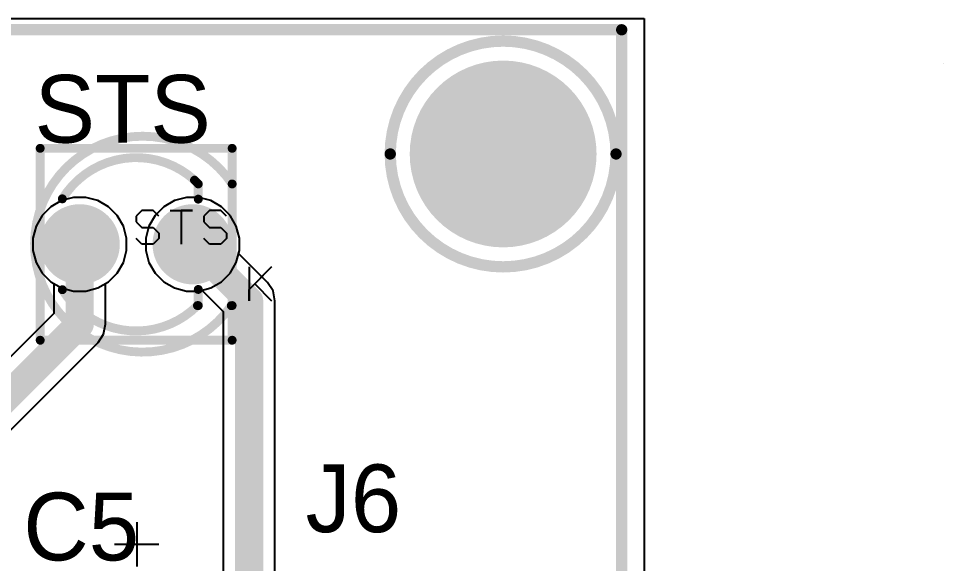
# Model space of a CAD drawing. Header units: millimetres. Extents: x 1.79 to 6.42, y 2.45 to 4.75.
# Drawn here: x 5.596 to 6.415, y 4.267 to 4.75 of the extents above; entities that cross this region are included whole.
import ezdxf

# ---------------------------------------------------------------- set-up
doc = ezdxf.new("R2010")
doc.units = ezdxf.units.MM
doc.header["$MEASUREMENT"] = 0
for name, color, linetype in [('BottomLayer', 5, 'Continuous'), ('BottomSolder', 6, 'Continuous'), ('Mechanical13', 56, 'Continuous'), ('Mechanical15', 56, 'Continuous'), ('MultiLayer', 9, 'Continuous'), ('PadHoleLayer', 156, 'Continuous'), ('TopLayer', 1, 'Continuous'), ('TopOverlay', 2, 'Continuous'), ('TopSolder', 216, 'Continuous')]:
    doc.layers.add(name, color=color, linetype=linetype)

# ---------------------------------------------------------------- blocks, each defined once
blk = doc.blocks.new('T____3___30')
at = {"layer": 'BottomLayer', "const_width": 0.0315}
for points in [[(-0.06575, 0, 1), (-0.03425, 0, 1)], [(0.03425, 0, 1), (0.06575, 0, 1)]]:
    blk.add_lwpolyline(points, format="xyb", close=True, dxfattribs=at)
at = {"layer": 'BottomSolder', "const_width": 0.0355}
for points in [[(-0.06775, 0, 1), (-0.03225, 0, 1)], [(0.03225, 0, 1), (0.06775, 0, 1)]]:
    blk.add_lwpolyline(points, format="xyb", close=True, dxfattribs=at)
at = {"layer": 'Mechanical13', "const_width": 0.00787}
for points in [[(-0.085, 0.085), (0.085, 0.085)], [(-0.085, -0.085), (-0.085, 0.085)], [(0.085, -0.085), (0.085, 0.085)], [(-0.085, -0.085), (0.085, -0.085)]]:
    blk.add_lwpolyline(points, dxfattribs=at)
at = {"layer": 'Mechanical13', "const_width": 0.00394}
for points in [[(-0.08697, 0.085, 1), (-0.08303, 0.085, 1)], [(-0.08697, 0.085, 1), (-0.08303, 0.085, 1)], [(0.08303, 0.085, 1), (0.08697, 0.085, 1)], [(0.08303, 0.085, 1), (0.08697, 0.085, 1)], [(-0.08697, -0.085, 1), (-0.08303, -0.085, 1)], [(-0.08697, -0.085, 1), (-0.08303, -0.085, 1)], [(0.08303, -0.085, 1), (0.08697, -0.085, 1)], [(0.08303, -0.085, 1), (0.08697, -0.085, 1)]]:
    blk.add_lwpolyline(points, format="xyb", close=True, dxfattribs=at)
at = {"layer": 'Mechanical15'}
for p, q in [((0.005, 0.02999), (0, 0.02499)), ((0, 0.02499), (0, 0.01999)), ((0.015, 0.02999), (0.005, 0.02999)), ((0.01999, 0.02499), (0.015, 0.02999)), ((0.02999, 0.02999), (0.04998, 0.02999)), ((0.04998, 0.02999), (0.03999, 0.02999)), ((0.03999, 0.02999), (0.03999, 0)), ((0.06498, 0.02999), (0.05998, 0.02499)), ((0.05998, 0.02499), (0.05998, 0.01999)), ((0.07498, 0.02999), (0.06498, 0.02999)), ((0.07997, 0.02499), (0.07498, 0.02999)), ((0, 0.01999), (0.005, 0.015)), ((0.05998, 0.01999), (0.06498, 0.015)), ((0.005, 0.015), (0.015, 0.015)), ((0.015, 0.015), (0.01999, 0.01)), ((0.01999, 0.01), (0.01999, 0.005)), ((0.06498, 0.015), (0.07498, 0.015)), ((0.07498, 0.015), (0.07997, 0.01)), ((0.07997, 0.01), (0.07997, 0.005)), ((0.005, 0), (0, 0.005)), ((0.015, 0), (0.005, 0)), ((0.01999, 0.005), (0.015, 0)), ((0.06498, 0), (0.05998, 0.005)), ((0.07498, 0), (0.06498, 0)), ((0.07997, 0.005), (0.07498, 0)), ((0.1, -0.02001), (0.1, -0.05)), ((0.1, -0.04), (0.11999, -0.02001)), ((0.11999, -0.02001), (0.105, -0.035)), ((0.1, -0.05), (0.1, -0.04)), ((0.105, -0.035), (0.11999, -0.05))]:
    blk.add_line(p, q, dxfattribs=at)
at = {"layer": 'Mechanical15', "const_width": 0.00787}
blk.add_lwpolyline([(0.08423, -0.05434, -3.239871), (0.085, 0.05345)], format="xyb", dxfattribs=at)
blk.add_lwpolyline([(0.085, -0.05429), (0.085, 0.05345)], dxfattribs=at)
at = {"layer": 'Mechanical15', "const_width": 0.00394}
for points in [[(0.08303, 0.05345, 1), (0.08697, 0.05345, 1)], [(0.08303, 0.05345, 1), (0.08697, 0.05345, 1)], [(0.08226, -0.05434, 1), (0.0862, -0.05434, 1)], [(0.08303, -0.05429, 1), (0.08697, -0.05429, 1)]]:
    blk.add_lwpolyline(points, format="xyb", close=True, dxfattribs=at)
at = {"layer": 'MultiLayer', "const_width": 0.0315}
for points in [[(-0.06575, 0, 1), (-0.03425, 0, 1)], [(0.03425, 0, 1), (0.06575, 0, 1)]]:
    blk.add_lwpolyline(points, format="xyb", close=True, dxfattribs=at)
at = {"layer": 'PadHoleLayer', "const_width": 0.01969}
for points in [[(-0.05984, 0, 1), (-0.04016, 0, 1)], [(0.04016, 0, 1), (0.05984, 0, 1)]]:
    blk.add_lwpolyline(points, format="xyb", close=True, dxfattribs=at)
at = {"layer": 'TopLayer', "const_width": 0.0315}
for points in [[(-0.06575, 0, 1), (-0.03425, 0, 1)], [(0.03425, 0, 1), (0.06575, 0, 1)]]:
    blk.add_lwpolyline(points, format="xyb", close=True, dxfattribs=at)
at = {"layer": 'TopOverlay'}
for p, q in [((0.1, -0.02001), (0.1, -0.05)), ((0.1, -0.04), (0.11999, -0.02001)), ((0.11999, -0.02001), (0.105, -0.035)), ((0.1, -0.05), (0.1, -0.04)), ((0.105, -0.035), (0.11999, -0.05))]:
    blk.add_line(p, q, dxfattribs=at)
at = {"layer": 'TopOverlay', "const_width": 0.00787}
for points in [[(-0.06538, 0.04024, -0.469851), (0.05164, 0.05681)], [(0.05429, -0.05429, -0.484456), (-0.06538, -0.04024)]]:
    blk.add_lwpolyline(points, format="xyb", dxfattribs=at)
for points in [[(0.05164, 0.05681), (0.055, 0.05345)], [(0.055, 0.04), (0.055, 0.05345)], [(0.055, -0.05429), (0.055, -0.04)]]:
    blk.add_lwpolyline(points, dxfattribs=at)
at = {"layer": 'TopOverlay', "const_width": 0.00394}
for points in [[(0.04967, 0.05681, 1), (0.05361, 0.05681, 1)], [(0.04967, 0.05681, 1), (0.05361, 0.05681, 1)], [(0.05303, 0.05345, 1), (0.05697, 0.05345, 1)], [(0.05303, 0.05345, 1), (0.05697, 0.05345, 1)], [(-0.06735, 0.04024, 1), (-0.06341, 0.04024, 1)], [(0.05303, 0.04, 1), (0.05697, 0.04, 1)], [(-0.06735, -0.04024, 1), (-0.06341, -0.04024, 1)], [(0.05303, -0.04, 1), (0.05697, -0.04, 1)], [(0.05232, -0.05429, 1), (0.05625, -0.05429, 1)], [(0.05303, -0.05429, 1), (0.05697, -0.05429, 1)]]:
    blk.add_lwpolyline(points, format="xyb", close=True, dxfattribs=at)
at = {"layer": 'TopSolder', "const_width": 0.0355}
for points in [[(-0.06775, 0, 1), (-0.03225, 0, 1)], [(0.03225, 0, 1), (0.06775, 0, 1)]]:
    blk.add_lwpolyline(points, format="xyb", close=True, dxfattribs=at)
blk = doc.blocks.new('CAPPR55_200_1100X500X1200_50')
at = {"layer": 'BottomLayer', "const_width": 0.02559}
blk.add_lwpolyline([(0.02657, 0, 1), (0.05217, 0, 1)], format="xyb", close=True, dxfattribs=at)
at = {"layer": 'BottomLayer'}
blk.add_solid([(-0.06496, -0.02559), (-0.01378, -0.02559), (-0.06496, 0.02559), (-0.01378, 0.02559)], dxfattribs=at)
at = {"layer": 'BottomSolder', "const_width": 0.02959}
blk.add_lwpolyline([(0.02457, 0, 1), (0.05417, 0, 1)], format="xyb", close=True, dxfattribs=at)
at = {"layer": 'BottomSolder'}
blk.add_solid([(-0.06896, -0.02959), (-0.00978, -0.02959), (-0.06896, 0.02959), (-0.00978, 0.02959)], dxfattribs=at)
at = {"layer": 'Mechanical13'}
for points, const_width in [([(0.09843, 0, 1), (-0.09843, 0, 1)], 0.00394), ([(-0.09941, 0, 1), (-0.09744, 0, 1)], 0.00197), ([(0.09744, 0, 1), (0.09941, 0, 1)], 0.00197)]:
    blk.add_lwpolyline(points, format="xyb", close=True, dxfattribs=dict(at, const_width=const_width))
at = {"layer": 'Mechanical15'}
for points, const_width in [([(0.10236, 0, 1), (-0.10236, 0, 1)], 0.00197), ([(-0.00098, 0.01969, 1), (0.00098, 0.01969, 1)], 0.00197), ([(-0.10285, 0, 1), (-0.10187, 0, 1)], 0.000984), ([(-0.02067, 0, 1), (-0.0187, 0, 1)], 0.00197), ([(0.0187, 0, 1), (0.02067, 0, 1)], 0.00197), ([(0.10187, 0, 1), (0.10285, 0, 1)], 0.000984), ([(-0.00098, -0.01968, 1), (0.00098, -0.01968, 1)], 0.00197)]:
    blk.add_lwpolyline(points, format="xyb", close=True, dxfattribs=dict(at, const_width=const_width))
at = {"layer": 'Mechanical15', "const_width": 0.00394}
for points in [[(0, -0.01968), (0, 0.01969)], [(0.01968, 0), (-0.01969, 0)]]:
    blk.add_lwpolyline(points, dxfattribs=at)
at = {"layer": 'MultiLayer', "const_width": 0.02559}
blk.add_lwpolyline([(0.02657, 0, 1), (0.05217, 0, 1)], format="xyb", close=True, dxfattribs=at)
at = {"layer": 'MultiLayer'}
blk.add_solid([(-0.06496, -0.02559), (-0.01378, -0.02559), (-0.06496, 0.02559), (-0.01378, 0.02559)], dxfattribs=at)
at = {"layer": 'PadHoleLayer', "const_width": 0.01575}
for points in [[(-0.04724, 0, 1), (-0.0315, 0, 1)], [(0.0315, 0, 1), (0.04724, 0, 1)]]:
    blk.add_lwpolyline(points, format="xyb", close=True, dxfattribs=at)
at = {"layer": 'TopLayer', "const_width": 0.02559}
blk.add_lwpolyline([(0.02657, 0, 1), (0.05217, 0, 1)], format="xyb", close=True, dxfattribs=at)
at = {"layer": 'TopLayer'}
blk.add_solid([(-0.06496, -0.02559), (-0.01378, -0.02559), (-0.06496, 0.02559), (-0.01378, 0.02559)], dxfattribs=at)
at = {"layer": 'TopOverlay'}
for p, q in [((-0.13418, 0.02018), (-0.13418, -0.01918)), ((-0.15386, 0.0005), (-0.1145, 0.0005))]:
    blk.add_line(p, q, dxfattribs=at)
for points, const_width in [([(0.09843, 0, 1), (-0.09843, 0, 1)], 0.00787), ([(-0.10039, 0, 1), (-0.09646, 0, 1)], 0.00394), ([(0.09646, 0, 1), (0.10039, 0, 1)], 0.00394)]:
    blk.add_lwpolyline(points, format="xyb", close=True, dxfattribs=dict(at, const_width=const_width))
at = {"layer": 'TopSolder', "const_width": 0.02959}
blk.add_lwpolyline([(0.02457, 0, 1), (0.05417, 0, 1)], format="xyb", close=True, dxfattribs=at)
at = {"layer": 'TopSolder'}
blk.add_solid([(-0.06896, -0.02959), (-0.00978, -0.02959), (-0.06896, 0.02959), (-0.00978, 0.02959)], dxfattribs=at)

msp = doc.modelspace()

# ---------------------------------------------------------------- linework, layer by layer
at = {"layer": 'BottomLayer'}
for p, q in [((3.4, 4.75), (6.15, 4.75)), ((6.15, 4.75), (6.15, 2.45)), ((5.63398, 4.58867), (5.62452, 4.58321)), ((5.64454, 4.5915), (5.63398, 4.58867)), ((5.65546, 4.5915), (5.64454, 4.5915)), ((5.66602, 4.58867), (5.65546, 4.5915)), ((5.67548, 4.58321), (5.66602, 4.58867)), ((5.73398, 4.58867), (5.72452, 4.58321)), ((5.74454, 4.5915), (5.73398, 4.58867)), ((5.75546, 4.5915), (5.74454, 4.5915)), ((5.76602, 4.58867), (5.75546, 4.5915)), ((5.77548, 4.58321), (5.76602, 4.58867)), ((5.62452, 4.58321), (5.61679, 4.57548)), ((5.68321, 4.57548), (5.67548, 4.58321)), ((5.72452, 4.58321), (5.71679, 4.57548)), ((5.78321, 4.57548), (5.77548, 4.58321)), ((5.61679, 4.57548), (5.61133, 4.56602)), ((5.68867, 4.56602), (5.68321, 4.57548)), ((5.71679, 4.57548), (5.71133, 4.56602)), ((5.78867, 4.56602), (5.78321, 4.57548)), ((5.61133, 4.56602), (5.6085, 4.55546)), ((5.6915, 4.55546), (5.68867, 4.56602)), ((5.71133, 4.56602), (5.7085, 4.55546)), ((5.7915, 4.55546), (5.78867, 4.56602)), ((5.6085, 4.55546), (5.6085, 4.54454)), ((5.6915, 4.54454), (5.6915, 4.55546)), ((5.7085, 4.55546), (5.7085, 4.54454)), ((5.7915, 4.54454), (5.7915, 4.55546)), ((5.6085, 4.54454), (5.61133, 4.53398)), ((5.68867, 4.53398), (5.6915, 4.54454)), ((5.7085, 4.54454), (5.71133, 4.53398)), ((5.78867, 4.53398), (5.7915, 4.54454)), ((5.61133, 4.53398), (5.61679, 4.52452)), ((5.68321, 4.52452), (5.68867, 4.53398)), ((5.71133, 4.53398), (5.71679, 4.52452)), ((5.78321, 4.52452), (5.78867, 4.53398)), ((5.61679, 4.52452), (5.62452, 4.51679)), ((5.67548, 4.51679), (5.68321, 4.52452)), ((5.71679, 4.52452), (5.72452, 4.51679)), ((5.77548, 4.51679), (5.78321, 4.52452)), ((5.62452, 4.51679), (5.62706, 4.51533)), ((5.62706, 4.51533), (5.62706, 4.48871)), ((5.67294, 4.51533), (5.67548, 4.51679)), ((5.67294, 4.47921), (5.67294, 4.51533)), ((5.72452, 4.51679), (5.73398, 4.51133)), ((5.76602, 4.51133), (5.77548, 4.51679)), ((5.73398, 4.51133), (5.74454, 4.5085)), ((5.74454, 4.5085), (5.75546, 4.5085)), ((5.75546, 4.5085), (5.76602, 4.51133)), ((5.62706, 4.48871), (5.54205, 4.4037)), ((5.67119, 4.47043), (5.67294, 4.47921)), ((5.66622, 4.46298), (5.67119, 4.47043)), ((5.53696, 4.33372), (5.66622, 4.46298))]:
    msp.add_line(p, q, dxfattribs=at)
for points, const_width in [([(5.98563, 4.63, 1), (6.06437, 4.63, 1)], 0.07874), ([(5.64375, 4.55, 1), (5.65625, 4.55, 1)], 0.0125), ([(5.64375, 4.47921, 1), (5.65625, 4.47921, 1)], 0.0125), ([(5.64375, 4.47921, 1), (5.65625, 4.47921, 1)], 0.0125)]:
    msp.add_lwpolyline(points, format="xyb", close=True, dxfattribs=dict(at, const_width=const_width))
at = {"layer": 'BottomLayer', "const_width": 0.025}
for points in [[(5.65, 4.47921), (5.65, 4.55)], [(5.52074, 4.34994), (5.65, 4.47921)]]:
    msp.add_lwpolyline(points, dxfattribs=at)
at = {"layer": 'BottomSolder', "const_width": 0.08274}
msp.add_lwpolyline([(5.98363, 4.63, 1), (6.06637, 4.63, 1)], format="xyb", close=True, dxfattribs=at)
at = {"layer": 'MultiLayer', "const_width": 0.07874}
msp.add_lwpolyline([(5.98563, 4.63, 1), (6.06437, 4.63, 1)], format="xyb", close=True, dxfattribs=at)
at = {"layer": 'PadHoleLayer', "const_width": 0.05906}
msp.add_lwpolyline([(5.99547, 4.63, 1), (6.05453, 4.63, 1)], format="xyb", close=True, dxfattribs=at)
at = {"layer": 'TopLayer'}
for p, q in [((3.4, 4.75), (6.15, 4.75)), ((6.15, 4.75), (6.15, 2.45)), ((5.63398, 4.58867), (5.62452, 4.58321)), ((5.64454, 4.5915), (5.63398, 4.58867)), ((5.65546, 4.5915), (5.64454, 4.5915)), ((5.66602, 4.58867), (5.65546, 4.5915)), ((5.67548, 4.58321), (5.66602, 4.58867)), ((5.73398, 4.58867), (5.72452, 4.58321)), ((5.74454, 4.5915), (5.73398, 4.58867)), ((5.75546, 4.5915), (5.74454, 4.5915)), ((5.76602, 4.58867), (5.75546, 4.5915)), ((5.77548, 4.58321), (5.76602, 4.58867)), ((5.62452, 4.58321), (5.61679, 4.57548)), ((5.68321, 4.57548), (5.67548, 4.58321)), ((5.72452, 4.58321), (5.71679, 4.57548)), ((5.78321, 4.57548), (5.77548, 4.58321)), ((5.61679, 4.57548), (5.61133, 4.56602)), ((5.68867, 4.56602), (5.68321, 4.57548)), ((5.71679, 4.57548), (5.71133, 4.56602)), ((5.78867, 4.56602), (5.78321, 4.57548)), ((5.61133, 4.56602), (5.6085, 4.55546)), ((5.6915, 4.55546), (5.68867, 4.56602)), ((5.71133, 4.56602), (5.7085, 4.55546)), ((5.7915, 4.55546), (5.78867, 4.56602)), ((5.6085, 4.55546), (5.6085, 4.54454)), ((5.6915, 4.54454), (5.6915, 4.55546)), ((5.7085, 4.55546), (5.7085, 4.54454)), ((5.7915, 4.54454), (5.7915, 4.55546)), ((5.6085, 4.54454), (5.61133, 4.53398)), ((5.68867, 4.53398), (5.6915, 4.54454)), ((5.7085, 4.54454), (5.71133, 4.53398)), ((5.79074, 4.54171), (5.7915, 4.54454)), ((5.81622, 4.51622), (5.79074, 4.54171)), ((5.61133, 4.53398), (5.61679, 4.52452)), ((5.68321, 4.52452), (5.68867, 4.53398)), ((5.71133, 4.53398), (5.71679, 4.52452)), ((5.61679, 4.52452), (5.62452, 4.51679)), ((5.67548, 4.51679), (5.68321, 4.52452)), ((5.71679, 4.52452), (5.72452, 4.51679)), ((5.62452, 4.51679), (5.63398, 4.51133)), ((5.66602, 4.51133), (5.67548, 4.51679)), ((5.72452, 4.51679), (5.73398, 4.51133)), ((5.82119, 4.50878), (5.81622, 4.51622)), ((5.63398, 4.51133), (5.64454, 4.5085)), ((5.64454, 4.5085), (5.65546, 4.5085)), ((5.65546, 4.5085), (5.66602, 4.51133)), ((5.73398, 4.51133), (5.74454, 4.5085)), ((5.74454, 4.5085), (5.75546, 4.5085)), ((5.75546, 4.5085), (5.75829, 4.50926)), ((5.75829, 4.50926), (5.77706, 4.4905)), ((5.82294, 4.5), (5.82119, 4.50878)), ((5.82294, 3.85), (5.82294, 4.5)), ((5.77706, 4.4905), (5.77706, 3.8595))]:
    msp.add_line(p, q, dxfattribs=at)
for points, const_width in [([(5.98563, 4.63, 1), (6.06437, 4.63, 1)], 0.07874), ([(5.74375, 4.55, 1), (5.75625, 4.55, 1)], 0.0125), ([(5.79375, 4.5, 1), (5.80625, 4.5, 1)], 0.0125), ([(5.79375, 4.5, 1), (5.80625, 4.5, 1)], 0.0125)]:
    msp.add_lwpolyline(points, format="xyb", close=True, dxfattribs=dict(at, const_width=const_width))
at = {"layer": 'TopLayer', "const_width": 0.025}
for points in [[(5.75, 4.55), (5.8, 4.5)], [(5.8, 3.85), (5.8, 4.5)]]:
    msp.add_lwpolyline(points, dxfattribs=at)
at = {"layer": 'TopOverlay'}
msp.add_line((6.415, 4.71), (6.415, 4.71), dxfattribs=at)
at = {"layer": 'TopOverlay', "const_width": 0.01}
for points in [[(3.4, 4.74), (6.13, 4.74)], [(6.13, 2.47), (6.13, 4.74)]]:
    msp.add_lwpolyline(points, dxfattribs=at)
at = {"layer": 'TopOverlay'}
for points, const_width in [([(6.1275, 4.74, 1), (6.1325, 4.74, 1)], 0.005), ([(6.1275, 4.74, 1), (6.1325, 4.74, 1)], 0.005), ([(6.125, 4.63, 1), (5.925, 4.63, 1)], 0.01), ([(5.9225, 4.63, 1), (5.9275, 4.63, 1)], 0.005), ([(6.1225, 4.63, 1), (6.1275, 4.63, 1)], 0.005)]:
    msp.add_lwpolyline(points, format="xyb", close=True, dxfattribs=dict(at, const_width=const_width))
at = {"layer": 'TopSolder', "const_width": 0.08274}
msp.add_lwpolyline([(5.98363, 4.63, 1), (6.06637, 4.63, 1)], format="xyb", close=True, dxfattribs=at)

# ---------------------------------------------------------------- block references
msp.add_blockref('T____3___30', (5.7, 4.55))
at = {"rotation": 270}
msp.add_blockref('CAPPR55_200_1100X500X1200_50', (5.7, 4.15), dxfattribs=at)

# ---------------------------------------------------------------- texts
at = {"layer": 'TopOverlay'}
for s, p in [('STS', (5.61003, 4.64)), ('J6', (5.85, 4.295)), ('C5', (5.60002, 4.27001))]:
    msp.add_text(s, height=0.06, dxfattribs=at).set_placement(p)

doc.saveas('drawing.dxf')
